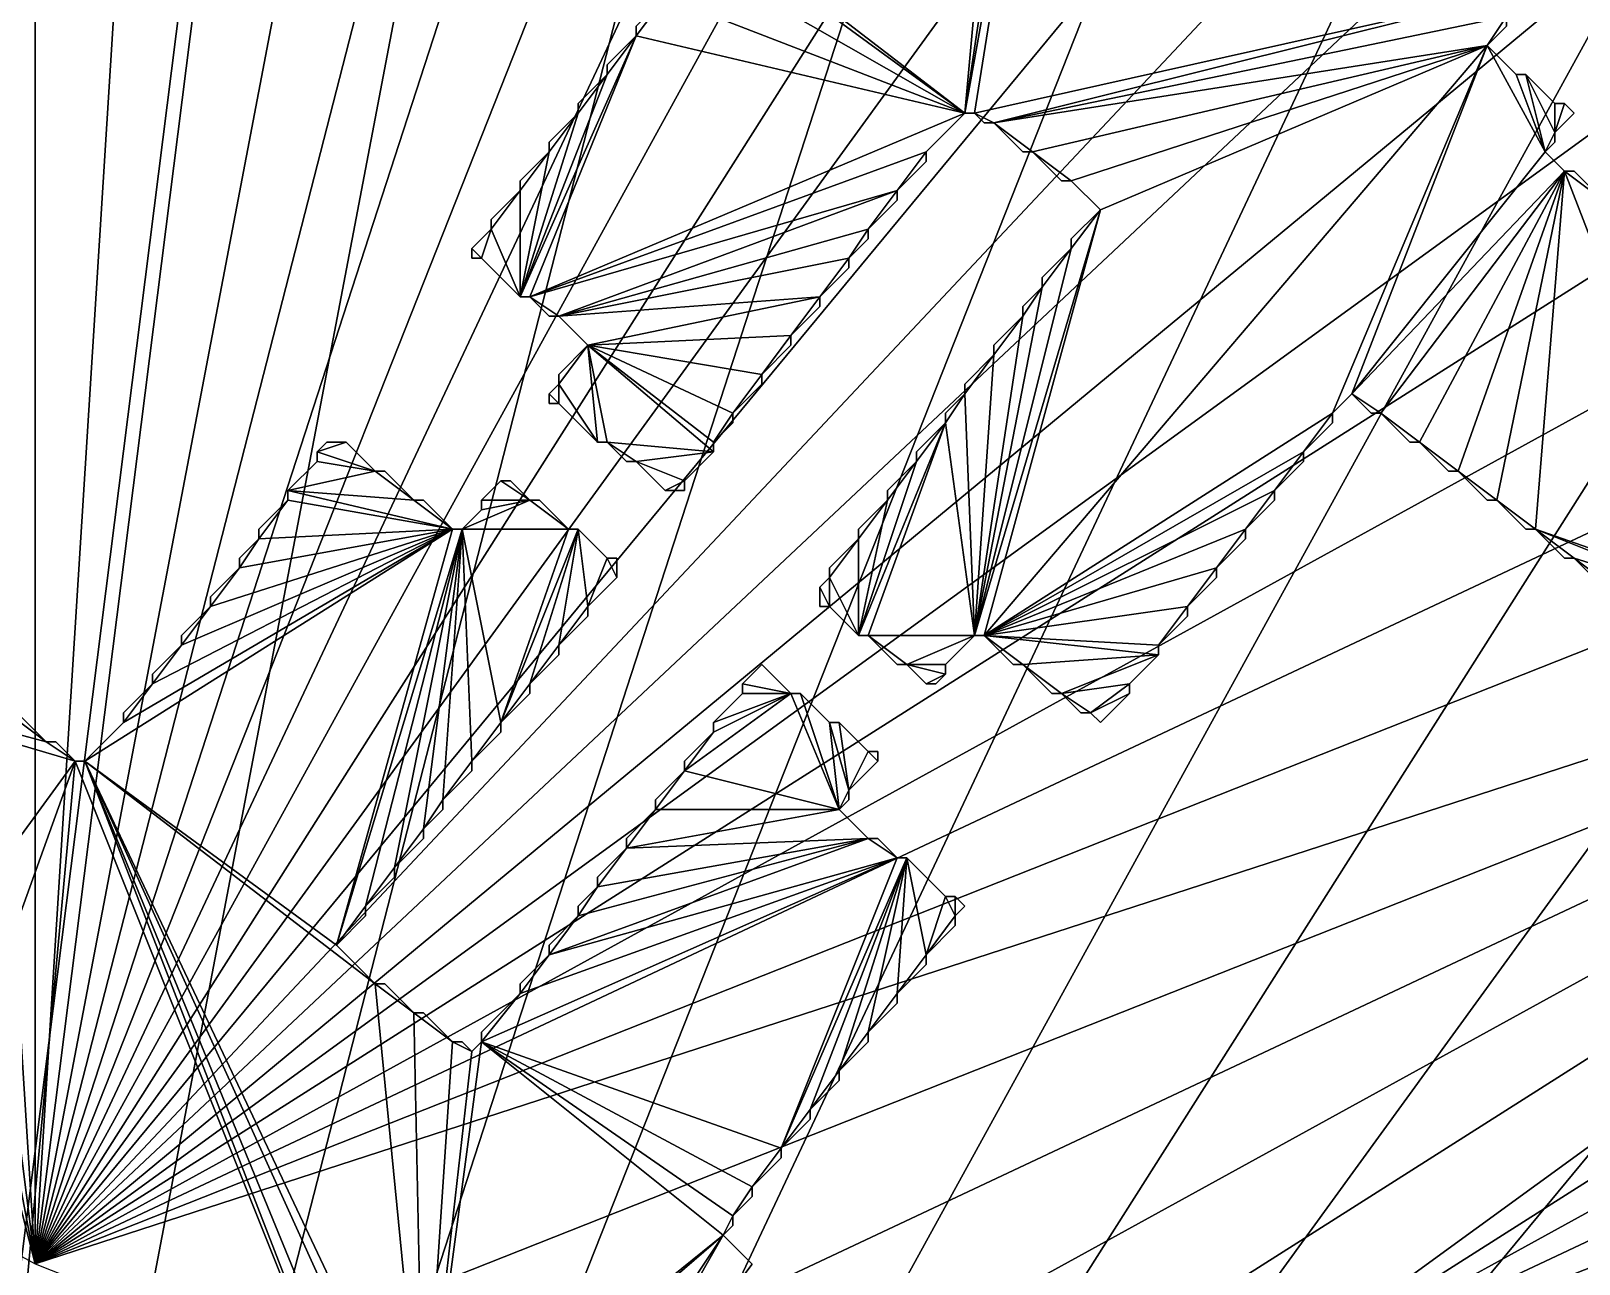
# Model space of a CAD drawing. Header units: metres. Extents: x 83 to 1014, y -33 to 839.
# Drawn here: x 728.4 to 888.5, y 458 to 585.5 of the extents above; entities that cross this region are included whole.
import ezdxf

# ---------------------------------------------------------------- set-up
doc = ezdxf.new("R2010")
doc.units = ezdxf.units.M

msp = doc.modelspace()

# ---------------------------------------------------------------- linework, layer by layer
for points in [[(776.52, 835.46, 250), (728.84, 458.03, 250), (801.44, 838.61, 250)], [(801.44, 838.61, 250), (728.84, 458.03, 250), (826.56, 838.61, 250)], [(826.56, 838.61, 250), (728.84, 458.03, 250), (851.48, 835.46, 250)], [(752.2, 829.21, 250), (728.84, 458.03, 250), (776.52, 835.46, 250)], [(851.48, 835.46, 250), (728.84, 458.03, 250), (875.8, 829.21, 250)], [(728.84, 819.97, 250), (728.84, 458.03, 250), (752.2, 829.21, 250)], [(875.8, 829.21, 250), (728.84, 458.03, 250), (899.16, 819.97, 250)], [(706.83, 807.87, 250), (728.84, 458.03, 250), (728.84, 819.97, 250)], [(899.16, 819.97, 250), (728.84, 458.03, 250), (921.17, 807.87, 250)], [(686.52, 793.1, 250), (728.84, 458.03, 250), (706.83, 807.87, 250)], [(921.17, 807.87, 250), (728.84, 458.03, 250), (941.48, 793.1, 250)], [(668.21, 775.91, 250), (728.84, 458.03, 250), (686.52, 793.1, 250)], [(941.48, 793.1, 250), (728.84, 458.03, 250), (959.79, 775.91, 250)], [(652.2, 756.56, 250), (728.84, 458.03, 250), (668.21, 775.91, 250)], [(959.79, 775.91, 250), (728.84, 458.03, 250), (975.8, 756.56, 250)], [(706.83, 470.13, 250), (728.84, 458.03, 250), (652.2, 756.56, 250)], [(975.8, 756.56, 250), (728.84, 458.03, 250), (989.26, 735.35, 250)], [(989.26, 735.35, 250), (728.84, 458.03, 250), (999.96, 712.62, 250)], [(999.96, 712.62, 250), (728.84, 458.03, 250), (1007.72, 688.74, 250)], [(1007.72, 688.74, 250), (728.84, 458.03, 250), (1012.42, 664.07, 250)], [(1012.42, 664.07, 250), (728.84, 458.03, 250), (1014, 639, 250)], [(1014, 639, 250), (728.84, 458.03, 250), (1012.42, 613.93, 250)], [(825, 577), (834, 627), (832, 624)], [(826, 577), (834, 627), (825, 577)], [(832, 624, 200), (834, 627, 200), (825, 577, 200)], [(825, 577, 200), (834, 627, 200), (826, 577, 200)], [(884, 590), (834, 627), (826, 577)], [(826, 577, 200), (834, 627, 200), (884, 590, 200)], [(825, 577), (832, 624), (829, 621)], [(829, 621, 200), (832, 624, 200), (825, 577, 200)], [(747.52, 617.46, 250), (699.84, 240.03, 250), (772.44, 620.61, 250)], [(772.44, 620.61, 250), (699.84, 240.03, 250), (797.56, 620.61, 250)], [(797.56, 620.61, 250), (699.84, 240.03, 250), (822.48, 617.46, 250)], [(825, 577), (829, 621), (799, 597)], [(799, 597, 200), (829, 621, 200), (825, 577, 200)], [(723.2, 611.21, 250), (699.84, 240.03, 250), (747.52, 617.46, 250)], [(822.48, 617.46, 250), (699.84, 240.03, 250), (846.8, 611.21, 250)], [(1012.42, 613.93, 250), (728.84, 458.03, 250), (1007.72, 589.26, 250)], [(846.8, 611.21, 250), (699.84, 240.03, 250), (870.16, 601.97, 250)], [(870.16, 601.97, 250), (699.84, 240.03, 250), (892.17, 589.87, 250)], [(825, 577), (799, 596), (797, 593)], [(797, 593, 200), (799, 596, 200), (825, 577, 200)], [(825, 577), (799, 597), (799, 596)], [(799, 596, 200), (799, 597, 200), (825, 577, 200)], [(825, 577), (797, 593), (794, 589)], [(794, 589, 200), (797, 593, 200), (825, 577, 200)], [(892.17, 589.87, 250), (699.84, 240.03, 250), (912.48, 575.1, 250)], [(1007.72, 589.26, 250), (728.84, 458.03, 250), (999.96, 565.38, 250)], [(884, 590), (826, 577), (828, 576)], [(828, 576, 200), (826, 577, 200), (884, 590, 200)], [(884, 590), (828, 576), (881, 587)], [(881, 587, 200), (828, 576, 200), (884, 590, 200)], [(791, 585), (794, 589), (791, 586)], [(825, 577), (794, 589), (791, 585)], [(791, 586, 200), (794, 589, 200), (791, 585, 200)], [(791, 585, 200), (794, 589, 200), (825, 577, 200)], [(791, 585), (791, 586), (791, 585, 200)], [(791, 586, 200), (791, 585, 200), (791, 586)], [(881, 587), (828, 576), (879, 584)], [(879, 584, 200), (828, 576, 200), (881, 587, 200)], [(881, 587), (879, 584), (881, 586)], [(881, 586, 200), (879, 584, 200), (881, 587, 200)], [(881, 586), (879, 584), (881, 586, 200)], [(879, 584, 200), (881, 586, 200), (879, 584)], [(779, 558), (791, 585), (788, 581)], [(780, 558), (791, 585), (779, 558)], [(788, 581, 200), (791, 585, 200), (779, 558, 200)], [(779, 558, 200), (791, 585, 200), (780, 558, 200)], [(825, 577), (791, 585), (780, 558)], [(780, 558, 200), (791, 585, 200), (825, 577, 200)], [(788, 582), (791, 585), (788, 582, 200)], [(791, 585), (791, 585, 200), (788, 582, 200)], [(788, 581), (791, 585), (788, 582)], [(788, 582, 200), (791, 585, 200), (788, 581, 200)], [(879, 584), (827, 523), (863, 546)], [(879, 584), (839, 567), (827, 523)], [(863, 546, 200), (827, 523, 200), (879, 584, 200)], [(827, 523, 200), (839, 567, 200), (879, 584, 200)], [(879, 584), (828, 576), (832, 573)], [(832, 573, 200), (828, 576, 200), (879, 584, 200)], [(879, 584), (832, 573), (836, 570)], [(836, 570, 200), (832, 573, 200), (879, 584, 200)], [(879, 584), (836, 570), (839, 567)], [(839, 567, 200), (836, 570, 200), (879, 584, 200)], [(879, 584), (863, 546), (865, 548)], [(865, 548, 200), (863, 546, 200), (879, 584, 200)], [(879, 584), (865, 548), (885, 573)], [(885, 573, 200), (865, 548, 200), (879, 584, 200)], [(879, 584), (882, 581), (879, 584, 200)], [(882, 581), (882, 581, 200), (879, 584, 200)], [(879, 584), (885, 573), (882, 581)], [(882, 581, 200), (885, 573, 200), (879, 584, 200)], [(788, 581), (788, 582), (788, 581, 200)], [(788, 582, 200), (788, 581, 200), (788, 582)], [(779, 558), (788, 581), (785, 577)], [(785, 577, 200), (788, 581, 200), (779, 558, 200)], [(785, 578), (788, 581), (785, 578, 200)], [(788, 581), (788, 581, 200), (785, 578, 200)], [(785, 577), (788, 581), (785, 578)], [(785, 578, 200), (788, 581, 200), (785, 577, 200)], [(882, 581), (883, 581), (882, 581, 200)], [(883, 581, 200), (882, 581, 200), (883, 581)], [(882, 581), (885, 573), (883, 581)], [(883, 581, 200), (885, 573, 200), (882, 581, 200)], [(883, 581), (886, 578), (883, 581, 200)], [(886, 578), (886, 578, 200), (883, 581, 200)], [(883, 581), (886, 575), (886, 578)], [(883, 581), (885, 573), (886, 575)], [(886, 578, 200), (886, 575, 200), (883, 581, 200)], [(886, 575, 200), (885, 573, 200), (883, 581, 200)], [(785, 577), (785, 578), (785, 577, 200)], [(785, 578, 200), (785, 577, 200), (785, 578)], [(886, 578), (887, 578), (886, 578, 200)], [(887, 578, 200), (886, 578, 200), (887, 578)], [(887, 578), (886, 575), (888, 577)], [(886, 578), (886, 575), (887, 578)], [(888, 577, 200), (886, 575, 200), (887, 578, 200)], [(887, 578, 200), (886, 575, 200), (886, 578, 200)], [(887, 578), (888, 577), (887, 578, 200)], [(888, 577, 200), (887, 578, 200), (888, 577)], [(779, 558), (785, 577), (782, 573)], [(782, 573, 200), (785, 577, 200), (779, 558, 200)], [(825, 577), (780, 558), (821, 573)], [(821, 573, 200), (780, 558, 200), (825, 577, 200)], [(782, 574), (785, 577), (782, 574, 200)], [(785, 577), (785, 577, 200), (782, 574, 200)], [(782, 573), (785, 577), (782, 574)], [(782, 574, 200), (785, 577, 200), (782, 573, 200)], [(825, 577), (821, 573), (825, 577, 200)], [(821, 573), (821, 573, 200), (825, 577, 200)], [(826, 577), (825, 577), (826, 577, 200)], [(825, 577, 200), (826, 577, 200), (825, 577)], [(827, 576), (826, 577), (827, 576, 200)], [(826, 577, 200), (827, 576, 200), (826, 577)], [(828, 576), (826, 577), (827, 576)], [(827, 576, 200), (826, 577, 200), (828, 576, 200)], [(888, 577), (886, 575), (888, 577, 200)], [(886, 575, 200), (888, 577, 200), (886, 575)], [(912.48, 575.1, 250), (699.84, 240.03, 250), (930.79, 557.91, 250)], [(828, 576), (827, 576), (828, 576, 200)], [(827, 576, 200), (828, 576, 200), (827, 576)], [(831, 573), (828, 576), (831, 573, 200)], [(828, 576), (828, 576, 200), (831, 573, 200)], [(832, 573), (828, 576), (831, 573)], [(831, 573, 200), (828, 576, 200), (832, 573, 200)], [(886, 575), (885, 573), (886, 574)], [(886, 574, 200), (885, 573, 200), (886, 575, 200)], [(886, 575), (886, 574), (886, 575, 200)], [(886, 574, 200), (886, 575, 200), (886, 574)], [(782, 573), (782, 574), (782, 573, 200)], [(782, 574, 200), (782, 573, 200), (782, 574)], [(886, 574), (885, 573), (886, 574, 200)], [(885, 573, 200), (886, 574, 200), (885, 573)], [(779, 570), (782, 573), (779, 570, 200)], [(782, 573), (782, 573, 200), (779, 570, 200)], [(779, 569), (782, 573), (779, 570)], [(779, 558), (782, 573), (779, 569)], [(779, 570, 200), (782, 573, 200), (779, 569, 200)], [(779, 569, 200), (782, 573, 200), (779, 558, 200)], [(821, 573), (780, 558), (818, 569)], [(818, 569, 200), (780, 558, 200), (821, 573, 200)], [(821, 573), (818, 569), (821, 572)], [(821, 572, 200), (818, 569, 200), (821, 573, 200)], [(821, 572), (818, 569), (821, 572, 200)], [(818, 569), (818, 569, 200), (821, 572, 200)], [(821, 573), (821, 572), (821, 573, 200)], [(821, 572, 200), (821, 573, 200), (821, 572)], [(832, 573), (831, 573), (832, 573, 200)], [(831, 573, 200), (832, 573, 200), (831, 573)], [(835, 570), (832, 573), (835, 570, 200)], [(832, 573), (832, 573, 200), (835, 570, 200)], [(836, 570), (832, 573), (835, 570)], [(835, 570, 200), (832, 573, 200), (836, 570, 200)], [(885, 573), (865, 548), (887, 571)], [(887, 571, 200), (865, 548, 200), (885, 573, 200)], [(885, 573), (887, 571), (885, 573, 200)], [(887, 571, 200), (885, 573, 200), (887, 571)], [(779, 569), (779, 570), (779, 569, 200)], [(779, 570, 200), (779, 569, 200), (779, 570)], [(836, 570), (835, 570), (836, 570, 200)], [(835, 570, 200), (836, 570, 200), (835, 570)], [(839, 567), (836, 570), (839, 567, 200)], [(836, 570), (836, 570, 200), (839, 567, 200)], [(887, 571), (865, 548), (868, 546)], [(868, 546, 200), (865, 548, 200), (887, 571, 200)], [(887, 571), (868, 546), (872, 543)], [(872, 543, 200), (868, 546, 200), (887, 571, 200)], [(887, 571), (872, 543), (876, 540)], [(876, 540, 200), (872, 543, 200), (887, 571, 200)], [(887, 571), (876, 540), (880, 537)], [(880, 537, 200), (876, 540, 200), (887, 571, 200)], [(887, 571), (880, 537), (884, 534)], [(884, 534, 200), (880, 537, 200), (887, 571, 200)], [(887, 571), (884, 534), (904, 527)], [(904, 527, 200), (884, 534, 200), (887, 571, 200)], [(887, 571), (888, 571), (887, 571, 200)], [(888, 571, 200), (887, 571, 200), (888, 571)], [(887, 571), (891, 568), (888, 571)], [(887, 571), (904, 527), (891, 568)], [(888, 571, 200), (891, 568, 200), (887, 571, 200)], [(891, 568, 200), (904, 527, 200), (887, 571, 200)], [(888, 571), (891, 568), (888, 571, 200)], [(891, 568), (891, 568, 200), (888, 571, 200)], [(776, 566), (779, 569), (776, 566, 200)], [(779, 569), (779, 569, 200), (776, 566, 200)], [(776, 565), (779, 569), (776, 566)], [(779, 558), (779, 569), (776, 565)], [(776, 566, 200), (779, 569, 200), (776, 565, 200)], [(776, 565, 200), (779, 569, 200), (779, 558, 200)], [(818, 569), (780, 558), (783, 556)], [(783, 556, 200), (780, 558, 200), (818, 569, 200)], [(818, 569), (783, 556), (815, 565)], [(815, 565, 200), (783, 556, 200), (818, 569, 200)], [(818, 569), (815, 565), (818, 568)], [(818, 568, 200), (815, 565, 200), (818, 569, 200)], [(818, 569), (818, 568), (818, 569, 200)], [(818, 568, 200), (818, 569, 200), (818, 568)], [(818, 568), (815, 565), (818, 568, 200)], [(815, 565), (815, 565, 200), (818, 568, 200)], [(826, 523), (839, 567), (836, 563)], [(827, 523), (839, 567), (826, 523)], [(836, 563, 200), (839, 567, 200), (826, 523, 200)], [(826, 523, 200), (839, 567, 200), (827, 523, 200)], [(836, 564), (839, 567), (836, 564, 200)], [(839, 567), (839, 567, 200), (836, 564, 200)], [(836, 563), (839, 567), (836, 564)], [(836, 564, 200), (839, 567, 200), (836, 563, 200)], [(999.96, 565.38, 250), (728.84, 458.03, 250), (989.26, 542.65, 250)], [(776, 565), (776, 566), (776, 565, 200)], [(776, 566, 200), (776, 565, 200), (776, 566)], [(774, 563), (776, 565), (774, 563, 200)], [(776, 565, 200), (774, 563, 200), (776, 565)], [(775, 562), (776, 565), (774, 563)], [(774, 563, 200), (776, 565, 200), (775, 562, 200)], [(779, 558), (776, 565), (775, 562)], [(775, 562, 200), (776, 565, 200), (779, 558, 200)], [(815, 565), (783, 556), (813, 562)], [(813, 562, 200), (783, 556, 200), (815, 565, 200)], [(815, 565), (813, 562), (815, 564)], [(815, 564, 200), (813, 562, 200), (815, 565, 200)], [(815, 564), (813, 562), (815, 564, 200)], [(813, 562, 200), (815, 564, 200), (813, 562)], [(815, 565), (815, 564), (815, 565, 200)], [(815, 564, 200), (815, 565, 200), (815, 564)], [(836, 563), (836, 564), (836, 563, 200)], [(836, 564, 200), (836, 563, 200), (836, 564)], [(774, 562), (774, 563), (774, 562, 200)], [(774, 563, 200), (774, 562, 200), (774, 563)], [(775, 562), (774, 563), (774, 562)], [(774, 562, 200), (774, 563, 200), (775, 562, 200)], [(775, 562), (774, 562), (775, 562, 200)], [(774, 562, 200), (775, 562, 200), (774, 562)], [(779, 558), (775, 562), (779, 558, 200)], [(775, 562), (775, 562, 200), (779, 558, 200)], [(813, 562), (783, 556), (810, 558)], [(810, 558, 200), (783, 556, 200), (813, 562, 200)], [(813, 562), (810, 558), (813, 561)], [(813, 561, 200), (810, 558, 200), (813, 562, 200)], [(813, 562), (813, 561), (813, 562, 200)], [(813, 561, 200), (813, 562, 200), (813, 561)], [(826, 523), (836, 563), (833, 559)], [(833, 559, 200), (836, 563, 200), (826, 523, 200)], [(833, 560), (836, 563), (833, 560, 200)], [(836, 563), (836, 563, 200), (833, 560, 200)], [(833, 559), (836, 563), (833, 560)], [(833, 560, 200), (836, 563, 200), (833, 559, 200)], [(813, 561), (810, 558), (813, 561, 200)], [(810, 558), (810, 558, 200), (813, 561, 200)], [(826, 523), (833, 559), (831, 556)], [(831, 556, 200), (833, 559, 200), (826, 523, 200)], [(831, 557), (833, 559), (831, 557, 200)], [(833, 559, 200), (831, 557, 200), (833, 559)], [(831, 556), (833, 559), (831, 557)], [(831, 557, 200), (833, 559, 200), (831, 556, 200)], [(833, 559), (833, 560), (833, 559, 200)], [(833, 560, 200), (833, 559, 200), (833, 560)], [(930.79, 557.91, 250), (699.84, 240.03, 250), (946.8, 538.56, 250)], [(780, 558), (779, 558), (780, 558, 200)], [(779, 558, 200), (780, 558, 200), (779, 558)], [(782, 556), (780, 558), (782, 556, 200)], [(780, 558, 200), (782, 556, 200), (780, 558)], [(783, 556), (780, 558), (782, 556)], [(782, 556, 200), (780, 558, 200), (783, 556, 200)], [(810, 558), (783, 556), (786, 553)], [(786, 553, 200), (783, 556, 200), (810, 558, 200)], [(810, 558), (786, 553), (807, 554)], [(807, 554, 200), (786, 553, 200), (810, 558, 200)], [(810, 558), (807, 554), (810, 557)], [(810, 557, 200), (807, 554, 200), (810, 558, 200)], [(810, 558), (810, 557), (810, 558, 200)], [(810, 557, 200), (810, 558, 200), (810, 557)], [(783, 556), (782, 556), (783, 556, 200)], [(782, 556, 200), (783, 556, 200), (782, 556)], [(786, 553), (783, 556), (786, 553, 200)], [(783, 556), (783, 556, 200), (786, 553, 200)], [(810, 557), (807, 554), (810, 557, 200)], [(807, 554), (807, 554, 200), (810, 557, 200)], [(826, 523), (831, 556), (828, 552)], [(828, 552, 200), (831, 556, 200), (826, 523, 200)], [(828, 553), (831, 556), (828, 553, 200)], [(831, 556), (831, 556, 200), (828, 553, 200)], [(828, 552), (831, 556), (828, 553)], [(828, 553, 200), (831, 556, 200), (828, 552, 200)], [(831, 556), (831, 557), (831, 556, 200)], [(831, 557, 200), (831, 556, 200), (831, 557)], [(807, 554), (786, 553), (804, 550)], [(804, 550, 200), (786, 553, 200), (807, 554, 200)], [(807, 554), (804, 550), (807, 553)], [(807, 553, 200), (804, 550, 200), (807, 554, 200)], [(807, 554), (807, 553), (807, 554, 200)], [(807, 553, 200), (807, 554, 200), (807, 553)], [(783, 550), (786, 553), (783, 550, 200)], [(786, 553), (786, 553, 200), (783, 550, 200)], [(783, 549), (786, 553), (783, 550)], [(787, 543), (786, 553), (783, 549)], [(783, 550, 200), (786, 553, 200), (783, 549, 200)], [(783, 549, 200), (786, 553, 200), (787, 543, 200)], [(788, 543), (786, 553), (787, 543)], [(799, 542), (786, 553), (788, 543)], [(799, 543), (786, 553), (799, 542)], [(801, 546), (786, 553), (799, 543)], [(804, 550), (786, 553), (801, 546)], [(787, 543, 200), (786, 553, 200), (788, 543, 200)], [(788, 543, 200), (786, 553, 200), (799, 542, 200)], [(799, 542, 200), (786, 553, 200), (799, 543, 200)], [(799, 543, 200), (786, 553, 200), (801, 546, 200)], [(801, 546, 200), (786, 553, 200), (804, 550, 200)], [(807, 553), (804, 550), (807, 553, 200)], [(804, 550), (804, 550, 200), (807, 553, 200)], [(828, 552), (828, 553), (828, 552, 200)], [(828, 553, 200), (828, 552, 200), (828, 553)], [(825, 549), (828, 552), (825, 549, 200)], [(828, 552), (828, 552, 200), (825, 549, 200)], [(825, 548), (828, 552), (825, 549)], [(826, 523), (828, 552), (825, 548)], [(825, 549, 200), (828, 552, 200), (825, 548, 200)], [(825, 548, 200), (828, 552, 200), (826, 523, 200)], [(783, 549), (783, 550), (783, 549, 200)], [(783, 550, 200), (783, 549, 200), (783, 550)], [(804, 550), (801, 546), (804, 549)], [(804, 549, 200), (801, 546, 200), (804, 550, 200)], [(804, 550), (804, 549), (804, 550, 200)], [(804, 549, 200), (804, 550, 200), (804, 549)], [(782, 548), (783, 549), (782, 548, 200)], [(783, 549, 200), (782, 548, 200), (783, 549)], [(783, 547), (783, 549), (782, 548)], [(782, 548, 200), (783, 549, 200), (783, 547, 200)], [(782, 547), (782, 548), (782, 547, 200)], [(782, 548, 200), (782, 547, 200), (782, 548)], [(783, 547), (782, 548), (782, 547)], [(782, 547, 200), (782, 548, 200), (783, 547, 200)], [(787, 543), (783, 549), (783, 547)], [(783, 547, 200), (783, 549, 200), (787, 543, 200)], [(804, 549), (801, 546), (804, 549, 200)], [(801, 546), (801, 546, 200), (804, 549, 200)], [(823, 546), (825, 548), (823, 546, 200)], [(825, 548, 200), (823, 546, 200), (825, 548)], [(823, 545), (825, 548), (823, 546)], [(826, 523), (825, 548), (823, 545)], [(823, 546, 200), (825, 548, 200), (823, 545, 200)], [(823, 545, 200), (825, 548, 200), (826, 523, 200)], [(825, 548), (825, 549), (825, 548, 200)], [(825, 549, 200), (825, 548, 200), (825, 549)], [(865, 548), (863, 546), (865, 548, 200)], [(863, 546, 200), (865, 548, 200), (863, 546)], [(867, 546), (865, 548), (867, 546, 200)], [(865, 548, 200), (867, 546, 200), (865, 548)], [(868, 546), (865, 548), (867, 546)], [(867, 546, 200), (865, 548, 200), (868, 546, 200)], [(783, 547), (782, 547), (783, 547, 200)], [(782, 547, 200), (783, 547, 200), (782, 547)], [(787, 543), (783, 547), (787, 543, 200)], [(783, 547), (783, 547, 200), (787, 543, 200)], [(801, 546), (799, 543), (801, 545)], [(801, 545, 200), (799, 543, 200), (801, 546, 200)], [(801, 546), (801, 545), (801, 546, 200)], [(801, 545, 200), (801, 546, 200), (801, 545)], [(823, 545), (823, 546), (823, 545, 200)], [(823, 546, 200), (823, 545, 200), (823, 546)], [(863, 546), (827, 523), (860, 542)], [(860, 542, 200), (827, 523, 200), (863, 546, 200)], [(863, 546), (860, 542), (863, 545)], [(863, 545, 200), (860, 542, 200), (863, 546, 200)], [(863, 546), (863, 545), (863, 546, 200)], [(863, 545, 200), (863, 546, 200), (863, 545)], [(868, 546), (867, 546), (868, 546, 200)], [(867, 546, 200), (868, 546, 200), (867, 546)], [(871, 543), (868, 546), (871, 543, 200)], [(868, 546), (868, 546, 200), (871, 543, 200)], [(872, 543), (868, 546), (871, 543)], [(871, 543, 200), (868, 546, 200), (872, 543, 200)], [(801, 545), (799, 543), (801, 545, 200)], [(799, 543, 200), (801, 545, 200), (799, 543)], [(814, 523), (823, 545), (820, 541)], [(815, 523), (823, 545), (814, 523)], [(820, 541, 200), (823, 545, 200), (814, 523, 200)], [(814, 523, 200), (823, 545, 200), (815, 523, 200)], [(826, 523), (823, 545), (815, 523)], [(815, 523, 200), (823, 545, 200), (826, 523, 200)], [(820, 542), (823, 545), (820, 542, 200)], [(823, 545), (823, 545, 200), (820, 542, 200)], [(820, 541), (823, 545), (820, 542)], [(820, 542, 200), (823, 545, 200), (820, 541, 200)], [(863, 545), (860, 542), (863, 545, 200)], [(860, 542), (860, 542, 200), (863, 545, 200)], [(758, 542), (759, 543), (758, 542, 200)], [(759, 543, 200), (758, 542, 200), (759, 543)], [(758, 542), (761, 543), (759, 543)], [(758, 542), (764, 540), (761, 543)], [(759, 543, 200), (761, 543, 200), (758, 542, 200)], [(761, 543, 200), (764, 540, 200), (758, 542, 200)], [(759, 543), (761, 543), (759, 543, 200)], [(761, 543, 200), (759, 543, 200), (761, 543)], [(761, 543), (764, 540), (761, 543, 200)], [(764, 540), (764, 540, 200), (761, 543, 200)], [(788, 543), (787, 543), (788, 543, 200)], [(787, 543, 200), (788, 543, 200), (787, 543)], [(790, 541), (788, 543), (790, 541, 200)], [(788, 543, 200), (790, 541, 200), (788, 543)], [(791, 541), (788, 543), (790, 541)], [(799, 542), (788, 543), (791, 541)], [(790, 541, 200), (788, 543, 200), (791, 541, 200)], [(791, 541, 200), (788, 543, 200), (799, 542, 200)], [(799, 543), (799, 542), (799, 543, 200)], [(799, 542, 200), (799, 543, 200), (799, 542)], [(872, 543), (871, 543), (872, 543, 200)], [(871, 543, 200), (872, 543, 200), (871, 543)], [(875, 540), (872, 543), (875, 540, 200)], [(872, 543), (872, 543, 200), (875, 540, 200)], [(876, 540), (872, 543), (875, 540)], [(875, 540, 200), (872, 543, 200), (876, 540, 200)], [(728.84, 458.03, 250), (752.2, 448.79, 250), (989.26, 542.65, 250)], [(752.2, 448.79, 250), (776.52, 442.54, 250), (989.26, 542.65, 250)], [(758, 541), (758, 542), (758, 541, 200)], [(758, 542, 200), (758, 541, 200), (758, 542)], [(758, 541), (764, 540), (758, 542)], [(758, 542, 200), (764, 540, 200), (758, 541, 200)], [(776.52, 442.54, 250), (801.44, 439.39, 250), (989.26, 542.65, 250)], [(799, 542), (791, 541), (796, 539)], [(796, 539, 200), (791, 541, 200), (799, 542, 200)], [(799, 542), (796, 539), (799, 542, 200)], [(796, 539), (796, 539, 200), (799, 542, 200)], [(801.44, 439.39, 250), (826.56, 439.39, 250), (989.26, 542.65, 250)], [(820, 541), (820, 542), (820, 541, 200)], [(820, 542, 200), (820, 541, 200), (820, 542)], [(826.56, 439.39, 250), (851.48, 442.54, 250), (989.26, 542.65, 250)], [(860, 542), (827, 523), (857, 538)], [(857, 538, 200), (827, 523, 200), (860, 542, 200)], [(989.26, 542.65, 250), (851.48, 442.54, 250), (975.8, 521.44, 250)], [(860, 542), (857, 538), (860, 541)], [(860, 541, 200), (857, 538, 200), (860, 542, 200)], [(860, 542), (860, 541), (860, 542, 200)], [(860, 541, 200), (860, 542, 200), (860, 541)], [(755, 538), (758, 541), (755, 538, 200)], [(758, 541), (758, 541, 200), (755, 538, 200)], [(755, 538), (764, 540), (758, 541)], [(758, 541, 200), (764, 540, 200), (755, 538, 200)], [(755, 538), (768, 537), (764, 540)], [(764, 540, 200), (768, 537, 200), (755, 538, 200)], [(764, 540), (765, 540), (764, 540, 200)], [(765, 540, 200), (764, 540, 200), (765, 540)], [(764, 540), (768, 537), (765, 540)], [(765, 540, 200), (768, 537, 200), (764, 540, 200)], [(765, 540), (768, 537), (765, 540, 200)], [(768, 537), (768, 537, 200), (765, 540, 200)], [(791, 541), (790, 541), (791, 541, 200)], [(790, 541, 200), (791, 541, 200), (790, 541)], [(794, 538), (791, 541), (794, 538, 200)], [(791, 541), (791, 541, 200), (794, 538, 200)], [(796, 539), (791, 541), (794, 538)], [(794, 538, 200), (791, 541, 200), (796, 539, 200)], [(814, 523), (820, 541), (817, 537)], [(817, 537, 200), (820, 541, 200), (814, 523, 200)], [(817, 538), (820, 541), (817, 538, 200)], [(820, 541), (820, 541, 200), (817, 538, 200)], [(817, 537), (820, 541), (817, 538)], [(817, 538, 200), (820, 541, 200), (817, 537, 200)], [(860, 541), (857, 538), (860, 541, 200)], [(857, 538), (857, 538, 200), (860, 541, 200)], [(876, 540), (875, 540), (876, 540, 200)], [(875, 540, 200), (876, 540, 200), (875, 540)], [(879, 537), (876, 540), (879, 537, 200)], [(876, 540), (876, 540, 200), (879, 537, 200)], [(880, 537), (876, 540), (879, 537)], [(879, 537, 200), (876, 540, 200), (880, 537, 200)], [(946.8, 538.56, 250), (699.84, 240.03, 250), (960.26, 517.35, 250)], [(755, 537), (755, 538), (755, 537, 200)], [(755, 538, 200), (755, 537, 200), (755, 538)], [(755, 538), (772, 534), (768, 537)], [(755, 537), (772, 534), (755, 538)], [(768, 537, 200), (772, 534, 200), (755, 538, 200)], [(755, 538, 200), (772, 534, 200), (755, 537, 200)], [(775, 537), (777, 539), (775, 537, 200)], [(777, 539, 200), (775, 537, 200), (777, 539)], [(775, 537), (780, 537), (777, 539)], [(777, 539, 200), (780, 537, 200), (775, 537, 200)], [(777, 539), (778, 539), (777, 539, 200)], [(778, 539, 200), (777, 539, 200), (778, 539)], [(777, 539), (780, 537), (778, 539)], [(778, 539, 200), (780, 537, 200), (777, 539, 200)], [(778, 539), (780, 537), (778, 539, 200)], [(780, 537, 200), (778, 539, 200), (780, 537)], [(796, 539), (794, 538), (796, 538)], [(796, 538, 200), (794, 538, 200), (796, 539, 200)], [(796, 538), (794, 538), (796, 538, 200)], [(794, 538, 200), (796, 538, 200), (794, 538)], [(796, 539), (796, 538), (796, 539, 200)], [(796, 538, 200), (796, 539, 200), (796, 538)], [(817, 537), (817, 538), (817, 537, 200)], [(817, 538, 200), (817, 537, 200), (817, 538)], [(857, 538), (827, 523), (854, 534)], [(854, 534, 200), (827, 523, 200), (857, 538, 200)], [(857, 538), (854, 534), (857, 537)], [(857, 537, 200), (854, 534, 200), (857, 538, 200)], [(857, 538), (857, 537), (857, 538, 200)], [(857, 537, 200), (857, 538, 200), (857, 537)], [(752, 534), (755, 537), (752, 534, 200)], [(755, 537), (755, 537, 200), (752, 534, 200)], [(752, 533), (755, 537), (752, 534)], [(752, 533), (772, 534), (755, 537)], [(752, 534, 200), (755, 537, 200), (752, 533, 200)], [(755, 537, 200), (772, 534, 200), (752, 533, 200)], [(768, 537), (769, 537), (768, 537, 200)], [(769, 537, 200), (768, 537, 200), (769, 537)], [(768, 537), (772, 534), (769, 537)], [(769, 537, 200), (772, 534, 200), (768, 537, 200)], [(769, 537), (772, 534), (769, 537, 200)], [(772, 534), (772, 534, 200), (769, 537, 200)], [(773, 534), (780, 537), (775, 536)], [(773, 534), (784, 534), (780, 537)], [(775, 536, 200), (780, 537, 200), (773, 534, 200)], [(780, 537, 200), (784, 534, 200), (773, 534, 200)], [(775, 536), (775, 537), (775, 536, 200)], [(775, 537, 200), (775, 536, 200), (775, 537)], [(775, 536), (780, 537), (775, 537)], [(775, 537, 200), (780, 537, 200), (775, 536, 200)], [(780, 537), (781, 537), (780, 537, 200)], [(781, 537, 200), (780, 537, 200), (781, 537)], [(780, 537), (784, 534), (781, 537)], [(781, 537, 200), (784, 534, 200), (780, 537, 200)], [(781, 537), (784, 534), (781, 537, 200)], [(784, 534), (784, 534, 200), (781, 537, 200)], [(814, 534), (817, 537), (814, 534, 200)], [(817, 537), (817, 537, 200), (814, 534, 200)], [(814, 533), (817, 537), (814, 534)], [(814, 523), (817, 537), (814, 533)], [(814, 534, 200), (817, 537, 200), (814, 533, 200)], [(814, 533, 200), (817, 537, 200), (814, 523, 200)], [(857, 537), (854, 534), (857, 537, 200)], [(854, 534), (854, 534, 200), (857, 537, 200)], [(880, 537), (879, 537), (880, 537, 200)], [(879, 537, 200), (880, 537, 200), (879, 537)], [(883, 534), (880, 537), (883, 534, 200)], [(880, 537), (880, 537, 200), (883, 534, 200)], [(884, 534), (880, 537), (883, 534)], [(883, 534, 200), (880, 537, 200), (884, 534, 200)], [(773, 534), (775, 536), (773, 534, 200)], [(775, 536, 200), (773, 534, 200), (775, 536)], [(734, 510), (772, 534), (738, 514)], [(734, 510), (760, 491), (772, 534)], [(738, 514, 200), (772, 534, 200), (734, 510, 200)], [(772, 534, 200), (760, 491, 200), (734, 510, 200)], [(738, 514), (772, 534), (741, 518)], [(741, 518, 200), (772, 534, 200), (738, 514, 200)], [(741, 518), (772, 534), (744, 522)], [(744, 522, 200), (772, 534, 200), (741, 518, 200)], [(744, 522), (772, 534), (747, 526)], [(747, 526, 200), (772, 534, 200), (744, 522, 200)], [(747, 526), (772, 534), (750, 530)], [(750, 530, 200), (772, 534, 200), (747, 526, 200)], [(750, 530), (772, 534), (752, 533)], [(752, 533, 200), (772, 534, 200), (750, 530, 200)], [(752, 533), (752, 534), (752, 533, 200)], [(752, 534, 200), (752, 533, 200), (752, 534)], [(773, 534), (760, 491), (763, 495)], [(772, 534), (760, 491), (773, 534)], [(763, 495, 200), (760, 491, 200), (773, 534, 200)], [(773, 534, 200), (760, 491, 200), (772, 534, 200)], [(773, 534), (763, 495), (766, 499)], [(766, 499, 200), (763, 495, 200), (773, 534, 200)], [(773, 534), (766, 499), (769, 503)], [(769, 503, 200), (766, 499, 200), (773, 534, 200)], [(773, 534), (769, 503), (771, 506)], [(771, 506, 200), (769, 503, 200), (773, 534, 200)], [(773, 534), (771, 506), (774, 510)], [(774, 510, 200), (771, 506, 200), (773, 534, 200)], [(772, 534), (773, 534), (772, 534, 200)], [(773, 534, 200), (772, 534, 200), (773, 534)], [(773, 534), (777, 514), (784, 534)], [(773, 534), (774, 510), (777, 514)], [(784, 534, 200), (777, 514, 200), (773, 534, 200)], [(777, 514, 200), (774, 510, 200), (773, 534, 200)], [(785, 534), (777, 514), (780, 518)], [(784, 534), (777, 514), (785, 534)], [(780, 518, 200), (777, 514, 200), (785, 534, 200)], [(785, 534, 200), (777, 514, 200), (784, 534, 200)], [(785, 534), (780, 518), (783, 522)], [(783, 522, 200), (780, 518, 200), (785, 534, 200)], [(785, 534), (783, 522), (786, 526)], [(786, 526, 200), (783, 522, 200), (785, 534, 200)], [(784, 534), (785, 534), (784, 534, 200)], [(785, 534, 200), (784, 534, 200), (785, 534)], [(785, 534), (788, 531), (785, 534, 200)], [(788, 531), (788, 531, 200), (785, 534, 200)], [(785, 534), (786, 526), (788, 531)], [(788, 531, 200), (786, 526, 200), (785, 534, 200)], [(814, 533), (814, 534), (814, 533, 200)], [(814, 534, 200), (814, 533, 200), (814, 534)], [(854, 534), (827, 523), (851, 530)], [(851, 530, 200), (827, 523, 200), (854, 534, 200)], [(854, 534), (851, 530), (854, 533)], [(854, 533, 200), (851, 530, 200), (854, 534, 200)], [(854, 534), (854, 533), (854, 534, 200)], [(854, 533, 200), (854, 534, 200), (854, 533)], [(884, 534), (883, 534), (884, 534, 200)], [(883, 534, 200), (884, 534, 200), (883, 534)], [(887, 531), (884, 534), (887, 531, 200)], [(884, 534), (884, 534, 200), (887, 531, 200)], [(888, 531), (884, 534), (887, 531)], [(904, 526), (884, 534), (888, 531)], [(904, 527), (884, 534), (904, 526)], [(887, 531, 200), (884, 534, 200), (888, 531, 200)], [(888, 531, 200), (884, 534, 200), (904, 526, 200)], [(904, 526, 200), (884, 534, 200), (904, 527, 200)], [(750, 531), (752, 533), (750, 531, 200)], [(752, 533, 200), (750, 531, 200), (752, 533)], [(750, 530), (752, 533), (750, 531)], [(750, 531, 200), (752, 533, 200), (750, 530, 200)], [(811, 530), (814, 533), (811, 530, 200)], [(814, 533), (814, 533, 200), (811, 530, 200)], [(811, 529), (814, 533), (811, 530)], [(814, 523), (814, 533), (811, 529)], [(811, 530, 200), (814, 533, 200), (811, 529, 200)], [(811, 529, 200), (814, 533, 200), (814, 523, 200)], [(854, 533), (851, 530), (854, 533, 200)], [(851, 530), (851, 530, 200), (854, 533, 200)], [(747, 527), (750, 530), (747, 527, 200)], [(750, 530), (750, 530, 200), (747, 527, 200)], [(747, 526), (750, 530), (747, 527)], [(747, 527, 200), (750, 530, 200), (747, 526, 200)], [(750, 530), (750, 531), (750, 530, 200)], [(750, 531, 200), (750, 530, 200), (750, 531)], [(788, 531), (786, 526), (789, 529)], [(789, 529, 200), (786, 526, 200), (788, 531, 200)], [(788, 531), (789, 531), (788, 531, 200)], [(789, 531, 200), (788, 531, 200), (789, 531)], [(788, 531), (789, 529), (789, 531)], [(789, 531, 200), (789, 529, 200), (788, 531, 200)], [(789, 531), (789, 529), (789, 531, 200)], [(789, 529, 200), (789, 531, 200), (789, 529)], [(811, 529), (811, 530), (811, 529, 200)], [(811, 530, 200), (811, 529, 200), (811, 530)], [(851, 530), (827, 523), (848, 526)], [(848, 526, 200), (827, 523, 200), (851, 530, 200)], [(851, 530), (848, 526), (851, 529)], [(851, 529, 200), (848, 526, 200), (851, 530, 200)], [(851, 530), (851, 529), (851, 530, 200)], [(851, 529, 200), (851, 530, 200), (851, 529)], [(888, 531), (887, 531), (888, 531, 200)], [(887, 531, 200), (888, 531, 200), (887, 531)], [(891, 528), (888, 531), (891, 528, 200)], [(888, 531), (888, 531, 200), (891, 528, 200)], [(892, 528), (888, 531), (891, 528)], [(904, 526), (888, 531), (892, 528)], [(891, 528, 200), (888, 531, 200), (892, 528, 200)], [(892, 528, 200), (888, 531, 200), (904, 526, 200)], [(789, 529), (786, 526), (789, 529, 200)], [(786, 526), (786, 526, 200), (789, 529, 200)], [(810, 528), (811, 529), (810, 528, 200)], [(811, 529, 200), (810, 528, 200), (811, 529)], [(811, 526), (811, 529), (810, 528)], [(810, 528, 200), (811, 529, 200), (811, 526, 200)], [(814, 523), (811, 529), (811, 526)], [(811, 526, 200), (811, 529, 200), (814, 523, 200)], [(851, 529), (848, 526), (851, 529, 200)], [(848, 526), (848, 526, 200), (851, 529, 200)], [(747, 526), (747, 527), (747, 526, 200)], [(747, 527, 200), (747, 526, 200), (747, 527)], [(810, 526), (810, 528), (810, 526, 200)], [(810, 528, 200), (810, 526, 200), (810, 528)], [(811, 526), (810, 528), (810, 526)], [(810, 526, 200), (810, 528, 200), (811, 526, 200)], [(744, 523), (747, 526), (744, 523, 200)], [(747, 526), (747, 526, 200), (744, 523, 200)], [(744, 522), (747, 526), (744, 523)], [(744, 523, 200), (747, 526, 200), (744, 522, 200)], [(786, 526), (783, 522), (786, 525)], [(786, 525, 200), (783, 522, 200), (786, 526, 200)], [(786, 526), (786, 525), (786, 526, 200)], [(786, 525, 200), (786, 526, 200), (786, 525)], [(811, 526), (810, 526), (811, 526, 200)], [(810, 526, 200), (811, 526, 200), (810, 526)], [(814, 523), (811, 526), (814, 523, 200)], [(811, 526), (811, 526, 200), (814, 523, 200)], [(848, 526), (827, 523), (845, 522)], [(845, 522, 200), (827, 523, 200), (848, 526, 200)], [(848, 526), (845, 522), (848, 525)], [(848, 525, 200), (845, 522, 200), (848, 526, 200)], [(848, 526), (848, 525), (848, 526, 200)], [(848, 525, 200), (848, 526, 200), (848, 525)], [(786, 525), (783, 522), (786, 525, 200)], [(783, 522), (783, 522, 200), (786, 525, 200)], [(848, 525), (845, 522), (848, 525, 200)], [(845, 522), (845, 522, 200), (848, 525, 200)], [(689, 523), (730, 512), (726, 515)], [(689, 523), (733, 510), (730, 512)], [(714, 484), (733, 510), (689, 523)], [(726, 515, 200), (730, 512, 200), (689, 523, 200)], [(730, 512, 200), (733, 510, 200), (689, 523, 200)], [(689, 523, 200), (733, 510, 200), (714, 484, 200)], [(741, 519), (744, 522), (741, 519, 200)], [(744, 522), (744, 522, 200), (741, 519, 200)], [(741, 518), (744, 522), (741, 519)], [(741, 519, 200), (744, 522, 200), (741, 518, 200)], [(744, 522), (744, 523), (744, 522, 200)], [(744, 523, 200), (744, 522, 200), (744, 523)], [(783, 522), (780, 518), (783, 521)], [(783, 521, 200), (780, 518, 200), (783, 522, 200)], [(783, 522), (783, 521), (783, 522, 200)], [(783, 521, 200), (783, 522, 200), (783, 521)], [(815, 523), (814, 523), (815, 523, 200)], [(814, 523, 200), (815, 523, 200), (814, 523)], [(818, 520), (815, 523), (818, 520, 200)], [(815, 523), (815, 523, 200), (818, 520, 200)], [(819, 520), (815, 523), (818, 520)], [(826, 523), (815, 523), (819, 520)], [(818, 520, 200), (815, 523, 200), (819, 520, 200)], [(819, 520, 200), (815, 523, 200), (826, 523, 200)], [(826, 523), (819, 520), (823, 520)], [(823, 520, 200), (819, 520, 200), (826, 523, 200)], [(826, 523), (823, 520), (826, 523, 200)], [(823, 520), (823, 520, 200), (826, 523, 200)], [(827, 523), (826, 523), (827, 523, 200)], [(826, 523, 200), (827, 523, 200), (826, 523)], [(830, 520), (827, 523), (830, 520, 200)], [(827, 523), (827, 523, 200), (830, 520, 200)], [(831, 520), (827, 523), (830, 520)], [(845, 521), (827, 523), (831, 520)], [(845, 522), (827, 523), (845, 521)], [(830, 520, 200), (827, 523, 200), (831, 520, 200)], [(831, 520, 200), (827, 523, 200), (845, 521, 200)], [(845, 521, 200), (827, 523, 200), (845, 522, 200)], [(845, 522), (845, 521), (845, 522, 200)], [(845, 521, 200), (845, 522, 200), (845, 521)], [(783, 521), (780, 518), (783, 521, 200)], [(780, 518), (780, 518, 200), (783, 521, 200)], [(845, 521), (831, 520), (835, 517)], [(835, 517, 200), (831, 520, 200), (845, 521, 200)], [(845, 521), (835, 517), (842, 518)], [(842, 518, 200), (835, 517, 200), (845, 521, 200)], [(845, 521), (842, 518), (845, 521, 200)], [(842, 518), (842, 518, 200), (845, 521, 200)], [(975.8, 521.44, 250), (851.48, 442.54, 250), (959.79, 502.09, 250)], [(741, 518), (741, 519), (741, 518, 200)], [(741, 519, 200), (741, 518, 200), (741, 519)], [(802, 518), (804, 520), (802, 518, 200)], [(804, 520, 200), (802, 518, 200), (804, 520)], [(802, 518), (807, 517), (804, 520)], [(804, 520, 200), (807, 517, 200), (802, 518, 200)], [(804, 520), (807, 517), (804, 520, 200)], [(807, 517), (807, 517, 200), (804, 520, 200)], [(819, 520), (818, 520), (819, 520, 200)], [(818, 520, 200), (819, 520, 200), (818, 520)], [(821, 518), (819, 520), (821, 518, 200)], [(819, 520, 200), (821, 518, 200), (819, 520)], [(823, 519), (819, 520), (821, 518)], [(823, 520), (819, 520), (823, 519)], [(821, 518, 200), (819, 520, 200), (823, 519, 200)], [(823, 519, 200), (819, 520, 200), (823, 520, 200)], [(823, 519), (821, 518), (822, 518)], [(822, 518, 200), (821, 518, 200), (823, 519, 200)], [(823, 519), (822, 518), (823, 519, 200)], [(822, 518, 200), (823, 519, 200), (822, 518)], [(823, 520), (823, 519), (823, 520, 200)], [(823, 519, 200), (823, 520, 200), (823, 519)], [(831, 520), (830, 520), (831, 520, 200)], [(830, 520, 200), (831, 520, 200), (830, 520)], [(834, 517), (831, 520), (834, 517, 200)], [(831, 520), (831, 520, 200), (834, 517, 200)], [(835, 517), (831, 520), (834, 517)], [(834, 517, 200), (831, 520, 200), (835, 517, 200)], [(960.26, 517.35, 250), (699.84, 240.03, 250), (970.96, 494.62, 250)], [(738, 515), (741, 518), (738, 515, 200)], [(741, 518), (741, 518, 200), (738, 515, 200)], [(738, 514), (741, 518), (738, 515)], [(738, 515, 200), (741, 518, 200), (738, 514, 200)], [(780, 518), (777, 514), (780, 517)], [(780, 517, 200), (777, 514, 200), (780, 518, 200)], [(780, 518), (780, 517), (780, 518, 200)], [(780, 517, 200), (780, 518, 200), (780, 517)], [(802, 517), (802, 518), (802, 517, 200)], [(802, 518, 200), (802, 517, 200), (802, 518)], [(802, 517), (807, 517), (802, 518)], [(802, 518, 200), (807, 517, 200), (802, 517, 200)], [(822, 518), (821, 518), (822, 518, 200)], [(821, 518, 200), (822, 518, 200), (821, 518)], [(842, 518), (835, 517), (838, 515)], [(838, 515, 200), (835, 517, 200), (842, 518, 200)], [(842, 518), (838, 515), (842, 517)], [(842, 517, 200), (838, 515, 200), (842, 518, 200)], [(842, 518), (842, 517), (842, 518, 200)], [(842, 517, 200), (842, 518, 200), (842, 517)], [(780, 517), (777, 514), (780, 517, 200)], [(777, 514), (777, 514, 200), (780, 517, 200)], [(796, 509), (807, 517), (799, 513)], [(796, 509), (812, 505), (807, 517)], [(799, 513, 200), (807, 517, 200), (796, 509, 200)], [(807, 517, 200), (812, 505, 200), (796, 509, 200)], [(799, 514), (802, 517), (799, 514, 200)], [(802, 517), (802, 517, 200), (799, 514, 200)], [(799, 514), (807, 517), (802, 517)], [(799, 513), (807, 517), (799, 514)], [(802, 517, 200), (807, 517, 200), (799, 514, 200)], [(799, 514, 200), (807, 517, 200), (799, 513, 200)], [(807, 517), (808, 517), (807, 517, 200)], [(808, 517, 200), (807, 517, 200), (808, 517)], [(807, 517), (812, 505), (808, 517)], [(808, 517, 200), (812, 505, 200), (807, 517, 200)], [(808, 517), (811, 514), (808, 517, 200)], [(811, 514), (811, 514, 200), (808, 517, 200)], [(808, 517), (812, 505), (811, 514)], [(811, 514, 200), (812, 505, 200), (808, 517, 200)], [(835, 517), (834, 517), (835, 517, 200)], [(834, 517, 200), (835, 517, 200), (834, 517)], [(837, 515), (835, 517), (837, 515, 200)], [(835, 517, 200), (837, 515, 200), (835, 517)], [(838, 515), (835, 517), (837, 515)], [(837, 515, 200), (835, 517, 200), (838, 515, 200)], [(842, 517), (838, 515), (839, 514)], [(839, 514, 200), (838, 515, 200), (842, 517, 200)], [(842, 517), (839, 514), (842, 517, 200)], [(839, 514), (839, 514, 200), (842, 517, 200)], [(726, 515), (730, 512), (727, 515)], [(727, 515, 200), (730, 512, 200), (726, 515, 200)], [(727, 515), (730, 512), (727, 515, 200)], [(730, 512), (730, 512, 200), (727, 515, 200)], [(734, 510), (738, 514), (734, 510, 200)], [(738, 514), (738, 514, 200), (734, 510, 200)], [(738, 514), (738, 515), (738, 514, 200)], [(738, 515, 200), (738, 514, 200), (738, 515)], [(777, 514), (774, 510), (777, 513)], [(777, 513, 200), (774, 510, 200), (777, 514, 200)], [(777, 514), (777, 513), (777, 514, 200)], [(777, 513, 200), (777, 514, 200), (777, 513)], [(799, 513), (799, 514), (799, 513, 200)], [(799, 514, 200), (799, 513, 200), (799, 514)], [(811, 514), (812, 514), (811, 514, 200)], [(812, 514, 200), (811, 514, 200), (812, 514)], [(811, 514), (813, 507), (812, 514)], [(811, 514), (812, 505), (813, 507)], [(812, 514, 200), (813, 507, 200), (811, 514, 200)], [(813, 507, 200), (812, 505, 200), (811, 514, 200)], [(812, 514), (815, 511), (812, 514, 200)], [(815, 511), (815, 511, 200), (812, 514, 200)], [(812, 514), (813, 507), (815, 511)], [(815, 511, 200), (813, 507, 200), (812, 514, 200)], [(838, 515), (837, 515), (838, 515, 200)], [(837, 515, 200), (838, 515, 200), (837, 515)], [(839, 514), (838, 515), (839, 514, 200)], [(838, 515, 200), (839, 514, 200), (838, 515)], [(777, 513), (774, 510), (777, 513, 200)], [(774, 510), (774, 510, 200), (777, 513, 200)], [(796, 510), (799, 513), (796, 510, 200)], [(799, 513), (799, 513, 200), (796, 510, 200)], [(796, 509), (799, 513), (796, 510)], [(796, 510, 200), (799, 513, 200), (796, 509, 200)], [(730, 512), (731, 512), (730, 512, 200)], [(731, 512, 200), (730, 512, 200), (731, 512)], [(730, 512), (733, 510), (731, 512)], [(731, 512, 200), (733, 510, 200), (730, 512, 200)], [(731, 512), (733, 510), (731, 512, 200)], [(733, 510, 200), (731, 512, 200), (733, 510)], [(815, 511), (813, 507), (816, 510)], [(816, 510, 200), (813, 507, 200), (815, 511, 200)], [(815, 511), (816, 511), (815, 511, 200)], [(816, 511, 200), (815, 511, 200), (816, 511)], [(815, 511), (816, 510), (816, 511)], [(816, 511, 200), (816, 510, 200), (815, 511, 200)], [(816, 511), (816, 510), (816, 511, 200)], [(816, 510, 200), (816, 511, 200), (816, 510)], [(720, 474), (733, 510), (714, 484)], [(714, 484, 200), (733, 510, 200), (720, 474, 200)], [(724, 413), (733, 510), (720, 474)], [(720, 474, 200), (733, 510, 200), (724, 413, 200)], [(724, 413), (765, 430), (733, 510)], [(733, 510, 200), (765, 430, 200), (724, 413, 200)], [(733, 510), (734, 510), (733, 510, 200)], [(734, 510, 200), (733, 510, 200), (734, 510)], [(733, 510), (765, 430), (734, 510)], [(734, 510, 200), (765, 430, 200), (733, 510, 200)], [(734, 510), (764, 487), (760, 491)], [(734, 510), (769, 436), (764, 487)], [(734, 510), (768, 435), (769, 436)], [(734, 510), (766, 432), (768, 435)], [(734, 510), (765, 430), (766, 432)], [(760, 491, 200), (764, 487, 200), (734, 510, 200)], [(764, 487, 200), (769, 436, 200), (734, 510, 200)], [(769, 436, 200), (768, 435, 200), (734, 510, 200)], [(768, 435, 200), (766, 432, 200), (734, 510, 200)], [(766, 432, 200), (765, 430, 200), (734, 510, 200)], [(774, 510), (771, 506), (774, 509)], [(774, 509, 200), (771, 506, 200), (774, 510, 200)], [(774, 510), (774, 509), (774, 510, 200)], [(774, 509, 200), (774, 510, 200), (774, 509)], [(796, 509), (796, 510), (796, 509, 200)], [(796, 510, 200), (796, 509, 200), (796, 510)], [(816, 510), (813, 507), (816, 510, 200)], [(813, 507), (813, 507, 200), (816, 510, 200)], [(774, 509), (771, 506), (774, 509, 200)], [(771, 506), (771, 506, 200), (774, 509, 200)], [(793, 506), (796, 509), (793, 506, 200)], [(796, 509), (796, 509, 200), (793, 506, 200)], [(793, 505), (796, 509), (793, 506)], [(793, 505), (812, 505), (796, 509)], [(793, 506, 200), (796, 509, 200), (793, 505, 200)], [(796, 509, 200), (812, 505, 200), (793, 505, 200)], [(771, 506), (769, 503), (771, 505)], [(771, 505, 200), (769, 503, 200), (771, 506, 200)], [(771, 506), (771, 505), (771, 506, 200)], [(771, 505, 200), (771, 506, 200), (771, 505)], [(793, 505), (793, 506), (793, 505, 200)], [(793, 506, 200), (793, 505, 200), (793, 506)], [(813, 507), (812, 505), (813, 506)], [(813, 506, 200), (812, 505, 200), (813, 507, 200)], [(813, 506), (812, 505), (813, 506, 200)], [(812, 505, 200), (813, 506, 200), (812, 505)], [(813, 507), (813, 506), (813, 507, 200)], [(813, 506, 200), (813, 507, 200), (813, 506)], [(771, 505), (769, 503), (771, 505, 200)], [(769, 503, 200), (771, 505, 200), (769, 503)], [(790, 502), (793, 505), (790, 502, 200)], [(793, 505), (793, 505, 200), (790, 502, 200)], [(790, 501), (793, 505), (790, 502)], [(790, 501), (812, 505), (793, 505)], [(790, 501), (815, 502), (812, 505)], [(790, 502, 200), (793, 505, 200), (790, 501, 200)], [(793, 505, 200), (812, 505, 200), (790, 501, 200)], [(812, 505, 200), (815, 502, 200), (790, 501, 200)], [(812, 505), (815, 502), (812, 505, 200)], [(815, 502), (815, 502, 200), (812, 505, 200)], [(769, 503), (766, 499), (769, 502)], [(769, 502, 200), (766, 499, 200), (769, 503, 200)], [(769, 503), (769, 502), (769, 503, 200)], [(769, 502, 200), (769, 503, 200), (769, 502)], [(769, 502), (766, 499), (769, 502, 200)], [(766, 499), (766, 499, 200), (769, 502, 200)], [(782, 490), (815, 502), (785, 494)], [(782, 490), (818, 500), (815, 502)], [(785, 494, 200), (815, 502, 200), (782, 490, 200)], [(815, 502, 200), (818, 500, 200), (782, 490, 200)], [(785, 494), (815, 502), (787, 497)], [(787, 497, 200), (815, 502, 200), (785, 494, 200)], [(787, 497), (815, 502), (790, 501)], [(790, 501, 200), (815, 502, 200), (787, 497, 200)], [(790, 501), (790, 502), (790, 501, 200)], [(790, 502, 200), (790, 501, 200), (790, 502)], [(815, 502), (816, 502), (815, 502, 200)], [(816, 502, 200), (815, 502, 200), (816, 502)], [(815, 502), (818, 500), (816, 502)], [(816, 502, 200), (818, 500, 200), (815, 502, 200)], [(816, 502), (818, 500), (816, 502, 200)], [(818, 500, 200), (816, 502, 200), (818, 500)], [(959.79, 502.09, 250), (851.48, 442.54, 250), (941.48, 484.9, 250)], [(775, 481), (818, 500), (779, 486)], [(775, 481), (806, 470), (818, 500)], [(779, 486, 200), (818, 500, 200), (775, 481, 200)], [(818, 500, 200), (806, 470, 200), (775, 481, 200)], [(779, 486), (818, 500), (782, 490)], [(782, 490, 200), (818, 500, 200), (779, 486, 200)], [(787, 498), (790, 501), (787, 498, 200)], [(790, 501), (790, 501, 200), (787, 498, 200)], [(787, 497), (790, 501), (787, 498)], [(787, 498, 200), (790, 501, 200), (787, 497, 200)], [(819, 500), (806, 470), (809, 474)], [(818, 500), (806, 470), (819, 500)], [(809, 474, 200), (806, 470, 200), (819, 500, 200)], [(819, 500, 200), (806, 470, 200), (818, 500, 200)], [(819, 500), (809, 474), (812, 478)], [(812, 478, 200), (809, 474, 200), (819, 500, 200)], [(819, 500), (812, 478), (815, 482)], [(815, 482, 200), (812, 478, 200), (819, 500, 200)], [(819, 500), (815, 482), (818, 486)], [(818, 486, 200), (815, 482, 200), (819, 500, 200)], [(818, 500), (819, 500), (818, 500, 200)], [(819, 500, 200), (818, 500, 200), (819, 500)], [(819, 500), (818, 486), (821, 490)], [(821, 490, 200), (818, 486, 200), (819, 500, 200)], [(819, 500), (823, 496), (819, 500, 200)], [(823, 496), (823, 496, 200), (819, 500, 200)], [(819, 500), (821, 490), (823, 496)], [(823, 496, 200), (821, 490, 200), (819, 500, 200)], [(766, 499), (763, 495), (766, 498)], [(766, 498, 200), (763, 495, 200), (766, 499, 200)], [(766, 498), (763, 495), (766, 498, 200)], [(763, 495), (763, 495, 200), (766, 498, 200)], [(766, 499), (766, 498), (766, 499, 200)], [(766, 498, 200), (766, 499, 200), (766, 498)], [(787, 497), (787, 498), (787, 497, 200)], [(787, 498, 200), (787, 497, 200), (787, 498)], [(785, 495), (787, 497), (785, 495, 200)], [(787, 497, 200), (785, 495, 200), (787, 497)], [(785, 494), (787, 497), (785, 495)], [(785, 495, 200), (787, 497, 200), (785, 494, 200)], [(763, 495), (760, 491), (763, 494)], [(763, 494, 200), (760, 491, 200), (763, 495, 200)], [(763, 495), (763, 494), (763, 495, 200)], [(763, 494, 200), (763, 495, 200), (763, 494)], [(785, 494), (785, 495), (785, 494, 200)], [(785, 495, 200), (785, 494, 200), (785, 495)], [(823, 496), (821, 490), (824, 494)], [(824, 494, 200), (821, 490, 200), (823, 496, 200)], [(823, 496), (824, 496), (823, 496, 200)], [(824, 496, 200), (823, 496, 200), (824, 496)], [(823, 496), (824, 494), (824, 496)], [(824, 496, 200), (824, 494, 200), (823, 496, 200)], [(824, 496), (825, 495), (824, 496, 200)], [(825, 495, 200), (824, 496, 200), (825, 495)], [(824, 496), (824, 494), (825, 495)], [(825, 495, 200), (824, 494, 200), (824, 496, 200)], [(825, 495), (824, 494), (825, 495, 200)], [(824, 494, 200), (825, 495, 200), (824, 494)], [(970.96, 494.62, 250), (699.84, 240.03, 250), (978.72, 470.74, 250)], [(763, 494), (760, 491), (763, 494, 200)], [(760, 491), (760, 491, 200), (763, 494, 200)], [(782, 491), (785, 494), (782, 491, 200)], [(785, 494), (785, 494, 200), (782, 491, 200)], [(782, 490), (785, 494), (782, 491)], [(782, 491, 200), (785, 494, 200), (782, 490, 200)], [(824, 494), (821, 490), (824, 493)], [(824, 493, 200), (821, 490, 200), (824, 494, 200)], [(824, 494), (824, 493), (824, 494, 200)], [(824, 493, 200), (824, 494, 200), (824, 493)], [(824, 493), (821, 490), (824, 493, 200)], [(821, 490), (821, 490, 200), (824, 493, 200)], [(760, 491), (764, 487), (760, 491, 200)], [(764, 487), (764, 487, 200), (760, 491, 200)], [(779, 487), (782, 490), (779, 487, 200)], [(782, 490), (782, 490, 200), (779, 487, 200)], [(779, 486), (782, 490), (779, 487)], [(779, 487, 200), (782, 490, 200), (779, 486, 200)], [(782, 490), (782, 491), (782, 490, 200)], [(782, 491, 200), (782, 490, 200), (782, 491)], [(821, 490), (818, 486), (821, 489)], [(821, 489, 200), (818, 486, 200), (821, 490, 200)], [(821, 490), (821, 489), (821, 490, 200)], [(821, 489, 200), (821, 490, 200), (821, 489)], [(821, 489), (818, 486), (821, 489, 200)], [(818, 486), (818, 486, 200), (821, 489, 200)], [(764, 487), (765, 487), (764, 487, 200)], [(765, 487, 200), (764, 487, 200), (765, 487)], [(764, 487), (768, 484), (765, 487)], [(764, 487), (769, 436), (768, 484)], [(765, 487, 200), (768, 484, 200), (764, 487, 200)], [(768, 484, 200), (769, 436, 200), (764, 487, 200)], [(765, 487), (768, 484), (765, 487, 200)], [(768, 484), (768, 484, 200), (765, 487, 200)], [(779, 486), (779, 487), (779, 486, 200)], [(779, 487, 200), (779, 486, 200), (779, 487)], [(775, 482), (779, 486), (775, 482, 200)], [(779, 486), (779, 486, 200), (775, 482, 200)], [(775, 481), (779, 486), (775, 482)], [(775, 482, 200), (779, 486, 200), (775, 481, 200)], [(818, 486), (815, 482), (818, 485)], [(818, 485, 200), (815, 482, 200), (818, 486, 200)], [(818, 486), (818, 485), (818, 486, 200)], [(818, 485, 200), (818, 486, 200), (818, 485)], [(768, 484), (769, 484), (768, 484, 200)], [(769, 484, 200), (768, 484, 200), (769, 484)], [(768, 484), (772, 481), (769, 484)], [(768, 484), (769, 436), (772, 481)], [(769, 484, 200), (772, 481, 200), (768, 484, 200)], [(772, 481, 200), (769, 436, 200), (768, 484, 200)], [(769, 484), (772, 481), (769, 484, 200)], [(772, 481), (772, 481, 200), (769, 484, 200)], [(818, 485), (815, 482), (818, 485, 200)], [(815, 482), (815, 482, 200), (818, 485, 200)], [(941.48, 484.9, 250), (851.48, 442.54, 250), (921.17, 470.13, 250)], [(775, 481), (775, 482), (775, 481, 200)], [(775, 482, 200), (775, 481, 200), (775, 482)], [(815, 482), (812, 478), (815, 481)], [(815, 481, 200), (812, 478, 200), (815, 482, 200)], [(815, 482), (815, 481), (815, 482, 200)], [(815, 481, 200), (815, 482, 200), (815, 481)], [(775, 481), (769, 436), (800, 461)], [(774, 480), (769, 436), (775, 481)], [(772, 481), (769, 436), (774, 480)], [(800, 461, 200), (769, 436, 200), (775, 481, 200)], [(775, 481, 200), (769, 436, 200), (774, 480, 200)], [(774, 480, 200), (769, 436, 200), (772, 481, 200)], [(772, 481), (773, 481), (772, 481, 200)], [(773, 481, 200), (772, 481, 200), (773, 481)], [(772, 481), (774, 480), (773, 481)], [(773, 481, 200), (774, 480, 200), (772, 481, 200)], [(773, 481), (774, 480), (773, 481, 200)], [(774, 480, 200), (773, 481, 200), (774, 480)], [(774, 480), (775, 481), (774, 480, 200)], [(775, 481, 200), (774, 480, 200), (775, 481)], [(775, 481), (803, 466), (806, 470)], [(775, 481), (801, 463), (803, 466)], [(775, 481), (800, 461), (801, 463)], [(806, 470, 200), (803, 466, 200), (775, 481, 200)], [(803, 466, 200), (801, 463, 200), (775, 481, 200)], [(801, 463, 200), (800, 461, 200), (775, 481, 200)], [(815, 481), (812, 478), (815, 481, 200)], [(812, 478), (812, 478, 200), (815, 481, 200)], [(812, 478), (809, 474), (812, 477)], [(812, 477, 200), (809, 474, 200), (812, 478, 200)], [(812, 478), (812, 477), (812, 478, 200)], [(812, 477, 200), (812, 478, 200), (812, 477)], [(812, 477), (809, 474), (812, 477, 200)], [(809, 474), (809, 474, 200), (812, 477, 200)], [(809, 474), (806, 470), (809, 473)], [(809, 473, 200), (806, 470, 200), (809, 474, 200)], [(809, 474), (809, 473), (809, 474, 200)], [(809, 473, 200), (809, 474, 200), (809, 473)], [(809, 473), (806, 470), (809, 473, 200)], [(806, 470), (806, 470, 200), (809, 473, 200)], [(978.72, 470.74, 250), (699.84, 240.03, 250), (983.42, 446.07, 250)], [(806, 470), (803, 466), (806, 469)], [(806, 469, 200), (803, 466, 200), (806, 470, 200)], [(806, 470), (806, 469), (806, 470, 200)], [(806, 469, 200), (806, 470, 200), (806, 469)], [(851.48, 442.54, 250), (875.8, 448.79, 250), (921.17, 470.13, 250)], [(875.8, 448.79, 250), (899.16, 458.03, 250), (921.17, 470.13, 250)], [(806, 469), (803, 466), (806, 469, 200)], [(803, 466), (803, 466, 200), (806, 469, 200)], [(803, 466), (801, 463), (803, 465)], [(803, 465, 200), (801, 463, 200), (803, 466, 200)], [(803, 466), (803, 465), (803, 466, 200)], [(803, 465, 200), (803, 466, 200), (803, 465)], [(803, 465), (801, 463), (803, 465, 200)], [(801, 463, 200), (803, 465, 200), (801, 463)], [(801, 463), (800, 461), (801, 462)], [(801, 462, 200), (800, 461, 200), (801, 463, 200)], [(801, 463), (801, 462), (801, 463, 200)], [(801, 462, 200), (801, 463, 200), (801, 462)], [(801, 462), (800, 461), (801, 462, 200)], [(800, 461, 200), (801, 462, 200), (800, 461)], [(800, 461), (769, 436), (771, 436)], [(771, 436, 200), (769, 436, 200), (800, 461, 200)], [(800, 461), (771, 436), (782, 434)], [(782, 434, 200), (771, 436, 200), (800, 461, 200)], [(800, 461), (782, 434), (784, 433)], [(784, 433, 200), (782, 434, 200), (800, 461, 200)], [(800, 461), (784, 433), (803, 458)], [(803, 458, 200), (784, 433, 200), (800, 461, 200)], [(800, 461), (803, 458), (800, 461, 200)], [(803, 458), (803, 458, 200), (800, 461, 200)]]:
    msp.add_3dface(points)

doc.saveas('drawing.dxf')
